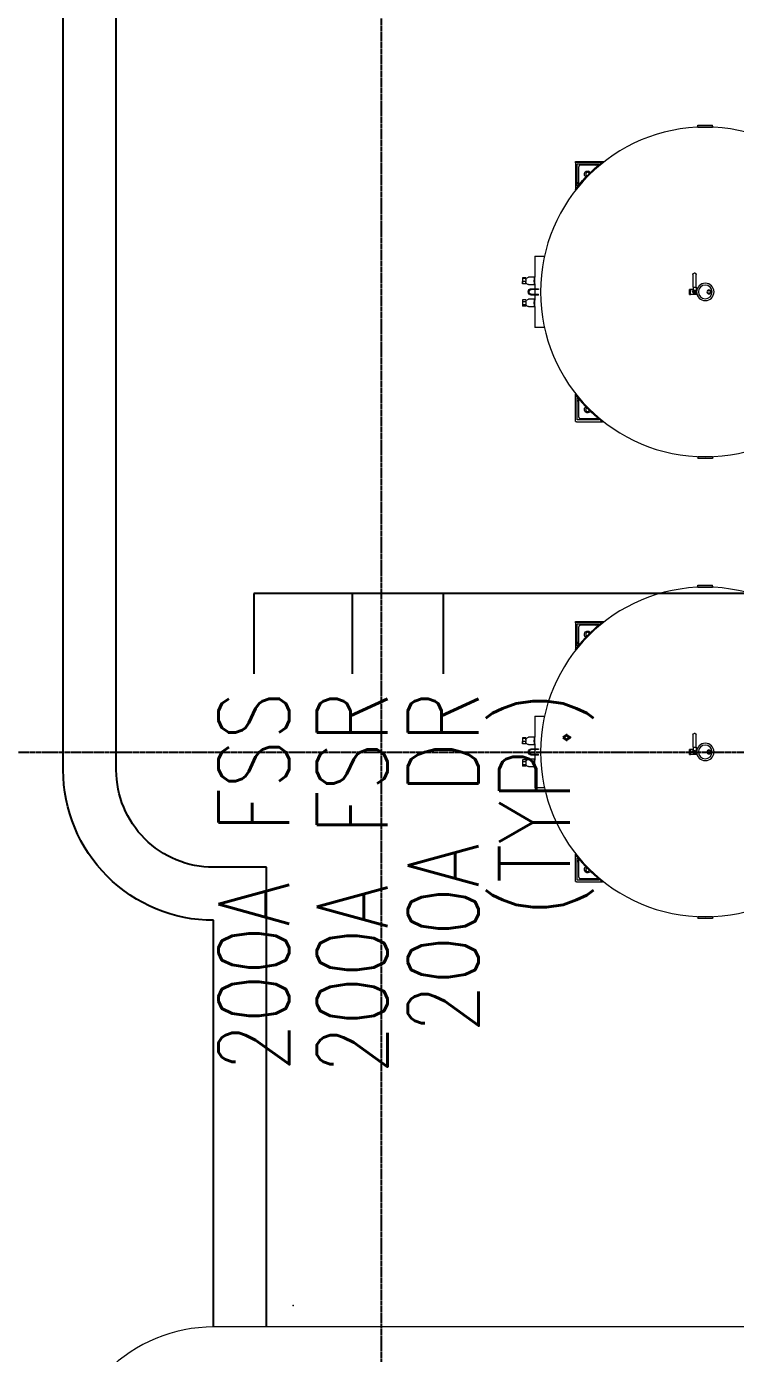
# Model space of a CAD drawing. Extents: x -18238 to -8686, y -1229 to 9502.
# Drawn here: x -17479 to -17078, y 1482 to 2233 of the extents above; entities that cross this region are included whole.
import ezdxf
from ezdxf.enums import TextEntityAlignment as Align

# ---------------------------------------------------------------- set-up
doc = ezdxf.new("R2010")
doc.units = 0
doc.linetypes.add('X-CUB3-LR20$0$COL-CEN-LIN', pattern=[3.25, 2.5, -0.25, 0.25, -0.25])
for name, color, linetype in [('188K-SM-03-C3-LR1-MECH-EQ-Y2257103$0$AC-EQ', 1, 'Continuous'), ('188K-SM-07-C3-LR1-MECH-PIPE-Y2257103$0$P-TXT', 53, 'Continuous'), ('X-CUB3-LR20$0$2_屋突二層平面圖_2_A-TEXT-修改說明.V1', 8, 'Continuous'), ('X-CUB3-LR20$0$2_屋突二層平面圖_2_A-WALL-EX.Newcub', 8, 'Continuous'), ('X-CUB3-LR20$0$ASP_8', 8, 'Continuous'), ('X-CUB3-LR20$0$CCL', 8, 'X-CUB3-LR20$0$COL-CEN-LIN')]:
    doc.layers.add(name, color=color, linetype=linetype)
doc.styles.add('188K-SM-07-C3-LR1-MECH-PIPE-Y2257103$0$Standard', font='txt.shx', dxfattribs={"bigfont": 'chineset.shx'})
doc.dimstyles.new('188K-SM-07-C3-LR1-MECH-PIPE-Y2257103$0$H-DIM', dxfattribs={"dimtxt": 1, "dimasz": 1, "dimexe": 0.5, "dimexo": 0.5, "dimgap": 0.5, "dimtad": 1, "dimdec": 0, "dimdsep": 46, "dimtxsty": '188K-SM-07-C3-LR1-MECH-PIPE-Y2257103$0$Standard', "dimblk1": '188K-SM-07-C3-LR1-MECH-PIPE-Y2257103$0$_OBLIQUE', "dimblk2": '188K-SM-07-C3-LR1-MECH-PIPE-Y2257103$0$_OBLIQUE', "dimsah": 1, "dimcen": 0.09, "dimdle": 0.5, "dimadec": 0, "dimazin": 0, "dimtfac": 1, "dimtdec": 0, "dimtmove": 2, "dimatfit": 0, "dimldrblk": '188K-SM-07-C3-LR1-MECH-PIPE-Y2257103$0$_OBLIQUE', "dimfxl": 1, "dimtolj": 1, "dimtzin": 0, "dimarcsym": 0})

# ---------------------------------------------------------------- blocks, each defined once
blk = doc.blocks.new('X-CUB3-LR20$0$CUB3-LR10')
at = {"layer": 'X-CUB3-LR20$0$CCL'}
for p, q in [((-4440, 0), (-4440, 9982.459)), ((720, 2542.459), (-5160, 2542.459))]:
    blk.add_line(p, q, dxfattribs=at)
blk = doc.blocks.new('X-CUB3-LR20')
at = {"layer": 'X-CUB3-LR20$0$2_屋突二層平面圖_2_A-TEXT-修改說明.V1', "color": 10, "lineweight": 0, "ltscale": 10}
blk.add_point((-17328.03, 1509.6), dxfattribs=at)
at = {"layer": 'X-CUB3-LR20$0$2_屋突二層平面圖_2_A-WALL-EX.Newcub', "color": 6, "lineweight": 0, "ltscale": 10, "flags": 128}
blk.add_lwpolyline([(-16153.15, 1497.46), (-17373.15, 1497.46)], dxfattribs=at)
at = {"layer": 'X-CUB3-LR20$0$2_屋突二層平面圖_2_A-WALL-EX.Newcub', "color": 6, "lineweight": 0, "ltscale": 10}
blk.add_arc((-17373.15, 1412.46), 85, 90, 180.00075, dxfattribs=at)
at = {"layer": 'X-CUB3-LR20$0$ASP_8'}
for points in [[(-17373.15, 1497.46), (-17373.15, 1727.46, -0.414214), (-17458.15, 1812.46), (-17458.15, 6702.46, -0.414214), (-17373.15, 6787.46), (-17373.15, 7043.96, -0.414214), (-17458.15, 7128.96), (-17458.15, 8577.46, -0.414214), (-17258.15, 8777.46), (-12943.15, 8777.46, -0.414214), (-12743.15, 8577.46), (-12743.15, 767.46), (-14941.65, 767.46)], [(-17343.15, 1497.46), (-17343.15, 1757.46), (-17373.15, 1757.46), (-17373.15, 1757.46, -0.414214), (-17428.15, 1812.46), (-17428.15, 6702.46, -0.414214), (-17373.15, 6757.46), (-17343.15, 6757.46), (-17343.15, 7073.96), (-17373.15, 7073.96, -0.414214), (-17428.15, 7128.96), (-17428.15, 8577.46, -0.414214), (-17258.15, 8747.46), (-12943.15, 8747.46, -0.414214), (-12773.15, 8577.46), (-12773.15, 8577.46), (-12773.15, 797.46), (-14941.65, 797.46)]]:
    blk.add_lwpolyline(points, format="xyb", dxfattribs=at)
at = {"layer": 'X-CUB3-LR20$0$CCL'}
blk.add_blockref('X-CUB3-LR20$0$CUB3-LR10', (-12838.15, -720), dxfattribs=at)
blk = doc.blocks.new('188K-SM-07-C3-LR1-MECH-PIPE-Y2257103$0$_OBLIQUE')
at = {"color": 0, "linetype": 'ByBlock'}
blk.add_line((-0.5, -0.5), (0.5, 0.5), dxfattribs=at)
blk = doc.blocks.new('188K-SM-03-C3-LR1-MECH-EQ-Y2257103$0$sf1')
at = {"linetype": 'Continuous', "lineweight": 15}
for p, q in [((1838.9, 270.2), (1838.9, 280.6)), ((1921.8, 280.6), (1838.9, 280.6)), ((1921.8, 270.2), (1838.9, 270.2)), ((1921.8, 270.2), (1921.8, 280.6)), ((2615, 75.7), (2450.4, 75.7)), ((2615, 67.2), (2615, 75.7)), ((2609.8, 72.4), (2461.7, 72.4)), ((2462.8, 66), (2466, 70)), ((2480.3, 62), (2480.3, 62)), ((2492.1, 62), (2480.3, 62)), ((2488.1, 54.2), (2501.2, 54.2)), ((2536.7, 9.3), (2546.4, 14.8)), ((2536.7, 7.4), (2536.7, 9.3)), ((2546.4, 14.8), (2556, 9.3)), ((2556, 9.3), (2556, -1.8)), ((2615, 67.2), (2615, -80.9)), ((2556, -1.8), (2549.6, -5.5)), ((2596.9, -41.5), (2596.9, -54.6)), ((2604.6, -62.3), (2604.6, -50.5)), ((2604.6, -62.3), (2604.6, -62.3)), ((2612.7, -76.6), (2608.6, -79.9)), ((2615, -80.9), (2615, -87.9)), ((2844, -460.3), (2790.7, -460.3)), ((2844, -460.3), (2844, -579.4)), ((1931.3, -635.2), (1931.3, -563.5)), ((1937.8, -557), (1943.6, -557)), ((1950, -563.5), (1950, -635.2)), ((2844, -579.4), (2847.8, -579.4)), ((2844, -595), (2844, -579.5)), ((2844, -605.3), (2844, -595)), ((2847.8, -579.4), (2847.8, -595)), ((2847.8, -605.3), (2847.8, -595)), ((2895.5, -589.8), (2894.9, -589.8)), ((2895.5, -583.1), (2913.9, -583.1)), ((2895.5, -583.1), (2895.5, -586.6)), ((2895.5, -586.6), (2895.5, -603.6)), ((2895.5, -586.6), (2913.9, -586.6)), ((2913.9, -583.1), (2913.9, -586.6)), ((2913.9, -586.6), (2913.9, -603.6)), ((2915.2, -589.8), (2913.9, -589.8)), ((2915.2, -589.8), (2915.2, -610.5)), ((1932.6, -647.1), (1927.2, -647.1)), ((1927.2, -647.3), (1927.2, -647.1)), ((1932.6, -635.2), (1931.3, -635.2)), ((1931.4, -665.2), (1932.6, -668.9)), ((1948.8, -635.2), (1932.6, -635.2)), ((1932.6, -635.2), (1932.6, -639.4)), ((1932.6, -639.4), (1932.6, -649.7)), ((1932.6, -649.7), (1932.6, -652)), ((1932.6, -652), (1932.6, -661.8)), ((1932.6, -662.9), (1932.6, -669)), ((1937.7, -670.9), (1932.6, -669)), ((1934.6, -675.3), (1932.6, -669)), ((1934.6, -675.3), (1934.9, -676)), ((1934.6, -675.3), (1937.4, -675.3)), ((1937.4, -671.5), (1937.4, -675.3)), ((1937.4, -676), (1937.4, -675.3)), ((1938.3, -671.6), (1938.3, -675.3)), ((1943.1, -675.3), (1938.3, -675.3)), ((1943.1, -675.3), (1943.1, -671.6)), ((1948.8, -669), (1943.6, -670.9)), ((1950, -635.2), (1948.8, -635.2)), ((1948.8, -635.2), (1948.8, -639.4)), ((1948.8, -639.4), (1948.8, -649.7)), ((1963.3, -647.1), (1948.8, -647.1)), ((1948.8, -649.7), (1948.8, -652)), ((1948.8, -652), (1948.8, -661.8)), ((1954.4, -656.5), (1948.8, -654.7)), ((1948.8, -662.9), (1948.8, -669)), ((1949.8, -659.1), (1954.4, -659.1)), ((1954.4, -659.1), (1954.4, -656.5)), ((1963.3, -677.5), (1963.3, -647.1)), ((1963.3, -648.5), (1968.5, -648.5)), ((1968.5, -650.2), (1963.3, -650.2)), ((1963.3, -660.6), (1968.5, -660.6)), ((1968.5, -664), (1963.3, -664)), ((1963.3, -674.4), (1968.5, -674.4)), ((1968.5, -650.2), (1968.5, -648.5)), ((1968.5, -664), (1968.5, -660.6)), ((1968.5, -676.1), (1968.5, -674.4)), ((1968.9, -648.8), (1968.8, -648.5)), ((1968.9, -675.8), (1968.9, -648.8)), ((2864.7, -644.2), (2823.2, -644.2)), ((2823.2, -644.2), (2823.2, -646.8)), ((2823.2, -646.8), (2823.2, -649.3)), ((2823.2, -649.3), (2864.7, -649.3)), ((2864.7, -675.3), (2823.2, -675.3)), ((2823.2, -677.8), (2823.2, -675.3)), ((2844, -616), (2844, -605.3)), ((2844, -616), (2844, -644.2)), ((2847.8, -620.9), (2844, -620.9)), ((2844, -649.3), (2844, -675.3)), ((2847.8, -605.3), (2847.8, -620.9)), ((2894.9, -610.5), (2895.5, -610.5)), ((2895.5, -603.6), (2913.9, -603.6)), ((2895.5, -617.1), (2895.5, -603.6)), ((2895.5, -617.1), (2913.9, -617.1)), ((2913.9, -617.1), (2913.9, -603.6)), ((2913.9, -610.5), (2915.2, -610.5)), ((1927.2, -677.5), (1927.2, -677.3)), ((1927.2, -677.5), (1963.3, -677.5)), ((1934.9, -676), (1937.4, -676)), ((1968.5, -676.1), (1963.3, -676.1)), ((1968.8, -676.1), (1968.9, -675.8)), ((2823.2, -680.4), (2823.2, -677.8)), ((2823.2, -680.4), (2864.7, -680.4)), ((2844, -680.4), (2844, -708.6)), ((2844, -703.7), (2847.8, -703.7)), ((2844, -719.3), (2844, -708.6)), ((2844, -729.7), (2844, -719.3)), ((2844, -745.1), (2844, -729.7)), ((2847.8, -745.2), (2844, -745.2)), ((2844, -745.2), (2844, -864.4)), ((2847.8, -703.7), (2847.8, -719.3)), ((2847.8, -729.7), (2847.8, -719.3)), ((2847.8, -729.7), (2847.8, -745.2)), ((2895.5, -714.1), (2894.9, -714.1)), ((2894.9, -734.8), (2895.5, -734.8)), ((2895.5, -706.7), (2913.9, -706.7)), ((2895.5, -706.7), (2895.5, -717.9)), ((2895.5, -717.9), (2895.5, -735.6)), ((2895.5, -717.9), (2913.9, -717.9)), ((2895.5, -735.6), (2913.9, -735.6)), ((2895.5, -735.6), (2895.5, -742.2)), ((2895.5, -742.2), (2913.9, -742.2)), ((2913.9, -706.7), (2913.9, -717.9)), ((2915.2, -714.1), (2913.9, -714.1)), ((2913.9, -717.9), (2913.9, -735.6)), ((2913.9, -734.8), (2915.2, -734.8)), ((2913.9, -735.6), (2913.9, -742.2)), ((2915.2, -714.1), (2915.2, -734.8)), ((2790.7, -864.4), (2844, -864.4)), ((2596.9, -1270), (2596.9, -1283.1)), ((2604.6, -1262.3), (2604.6, -1262.3)), ((2604.6, -1274.1), (2604.6, -1262.3)), ((2608.6, -1244.7), (2612.7, -1248)), ((2615, -1236.7), (2615, -1243.7)), ((2615, -1391.8), (2615, -1243.7)), ((2540.8, -1337.9), (2537.1, -1331.6)), ((2551.9, -1337.9), (2540.8, -1337.9)), ((2550, -1318.7), (2551.9, -1318.7)), ((2551.9, -1318.7), (2557.5, -1328.3)), ((2557.5, -1328.3), (2551.9, -1337.9)), ((2458.3, -1395.7), (2456.4, -1395.7)), ((2609.8, -1397), (2461.7, -1397)), ((2466, -1394.6), (2462.8, -1390.6)), ((2480.3, -1386.6), (2492.1, -1386.6)), ((2480.3, -1386.6), (2480.3, -1386.6)), ((2501.2, -1378.8), (2488.1, -1378.8)), ((2615, -1395.7), (2613.2, -1395.7)), ((2615, -1395.7), (2615, -1391.8)), ((1838.9, -1594.8), (1838.9, -1605.2)), ((1838.9, -1594.8), (1921.8, -1594.8)), ((1838.9, -1605.2), (1921.8, -1605.2)), ((1921.8, -1594.8), (1921.8, -1605.2))]:
    blk.add_line(p, q, dxfattribs=at)
for centre, radius in [((1880.3, -662.3), 932.5), ((1880.3, -662.3), 49.2), ((1880.3, -662.3), 38.9), ((1859.6, -662.3), 11.3), ((1859.6, -662.3), 8.7), ((1940.7, -662.3), 6.96), ((1940.7, -662.3), 4.86), ((1940.7, -662.3), 4.21)]:
    blk.add_circle(centre, radius, dxfattribs=at)
for centre, radius, start, end in [((2461.7, 67.2), 5.18, 90, 144.73478), ((1880.3, -662.3), 937.7, 39.28455, 50.71545), ((2488.1, 62), 7.77, 180, 270), ((1880.3, -662.3), 948.1, 49.0927, 49.81515), ((2546.4, 3.7), 18.1, 301.157, 148.843), ((2609.8, 67.2), 5.18, 0, 90), ((1880.3, -662.3), 948.1, 40.18485, 40.9073), ((2604.6, -54.6), 7.77, 180, 270), ((2609.8, -80.9), 5.18, 305.26522, 0), ((1937.8, -563.5), 6.48, 90, 180), ((1943.6, -563.5), 6.48, 0, 90), ((2880.2, -595), 15.5, 21.88189, 89.98779), ((1940.7, -662.3), 9.71, 146.44269, 197.63619), ((1940.7, -662.3), 8.25, 177.98805, 182.01195), ((1940.7, -662.3), 8.25, 117.98805, 122.01195), ((1940.7, -662.3), 8.25, 237.98805, 242.01195), ((1940.7, -662.3), 9.71, 250.52878, 255.52249), ((1937.5, -671.6), 0.777, 0, 70), ((1940.7, -662.3), 9.71, 284.47751, 310.77645), ((1943.9, -671.6), 0.777, 110, 180), ((1940.7, -662.3), 8.25, 57.98805, 62.01195), ((1940.7, -662.3), 8.25, 297.98805, 302.01195), ((1940.7, -662.3), 9.71, 326.44269, 19.47122), ((1940.7, -662.3), 8.25, 357.98805, 2.01195), ((2864.7, -662.3), 18.1, 270, 90), ((2864.7, -662.3), 13, 270, 90), ((2880.2, -605.3), 15.5, 270.21882, 338.53939), ((2880.2, -719.3), 15.5, 21.88189, 89.98779), ((2880.2, -729.7), 15.5, 270.21882, 338.53939), ((1880.3, -662.3), 937.7, 309.28455, 320.71545), ((2604.6, -1270), 7.77, 90, 180), ((1880.3, -662.3), 948.1, 319.0927, 319.81515), ((2609.8, -1243.7), 5.18, 0, 54.73478), ((2546.4, -1328.3), 18.1, 211.157, 58.843), ((2461.7, -1391.8), 5.18, 215.26522, 270), ((2488.1, -1386.6), 7.77, 90, 180), ((1880.3, -662.3), 948.1, 310.18485, 310.9073), ((2609.8, -1391.8), 5.18, 270, 0)]:
    blk.add_arc(centre, radius, start, end, dxfattribs=at)
for points, knots in [([(2466, 70), (2466, 70), (2466.1, 70), (2466.4, 69.7), (2467, 69.2), (2467.8, 68.6), (2468.7, 67.9), (2469.8, 67), (2471, 66), (2472.4, 64.8), (2473.5, 64), (2474.1, 63.5)], [0, 0, 0, 0, 0.105864, 0.214799, 0.320663, 0.429598, 0.535461, 0.644395, 0.750257, 0.859189, 1, 1, 1, 1]), ([(2604.6, 62), (2595.5, 62), (2572.4, 62), (2535, 62), (2506.4, 62), (2492.1, 62)], [0, 0, 0, 0, 0.24693, 0.623415, 1, 1, 1, 1]), ([(2501.2, 54.2), (2513, 54.2), (2536.7, 54.2), (2565.1, 54.2), (2581.6, 54.2), (2586.5, 54.2)], [0, 0, 0, 0, 0.413351, 0.826782, 1, 1, 1, 1]), ([(2586.5, 54.2), (2587, 54.2), (2588, 54.2), (2589.8, 53.8), (2591.6, 53), (2593.2, 51.8), (2594.5, 50.6), (2595.7, 48.8), (2596.7, 46.4), (2596.8, 44.8), (2596.9, 43.9)], [0, 0, 0, 0, 0.101374, 0.202623, 0.365656, 0.448035, 0.530379, 0.673894, 0.820833, 1, 1, 1, 1]), ([(2596.9, 43.9), (2596.9, 39), (2596.9, 22.5), (2596.9, -5.9), (2596.9, -29.6), (2596.9, -41.5)], [0, 0, 0, 0, 0.173218, 0.586572, 1, 1, 1, 1]), ([(2604.6, -50.5), (2604.6, -36.3), (2604.6, -7.7), (2604.6, 29.7), (2604.6, 52.8), (2604.6, 62)], [0, 0, 0, 0, 0.3764811, 0.7530698, 1, 1, 1, 1]), ([(2606.1, -68.6), (2606.5, -69), (2607.2, -69.9), (2608.3, -71.2), (2609.3, -72.5), (2610.2, -73.6), (2611, -74.6), (2611.7, -75.4), (2612.2, -76), (2612.6, -76.5), (2612.6, -76.6), (2612.7, -76.6)], [0, 0, 0, 0, 0.107398, 0.214796, 0.322195, 0.429593, 0.536988, 0.644383, 0.75178, 0.859177, 1, 1, 1, 1]), ([(2847.8, -579.4), (2847.9, -579.4), (2848, -579.4), (2848.9, -579.4), (2850.3, -579.4), (2852.6, -579.4), (2854.1, -579.4), (2855.1, -579.4), (2855.1, -579.4)], [0, 0, 0, 0, 0.1305012, 0.2640728, 0.4475077, 0.6311236, 0.9981222, 1, 1, 1, 1]), ([(2855.1, -579.4), (2856.4, -579.4), (2859.5, -579.4), (2863.2, -579.4), (2866.7, -579.4), (2870, -579.4), (2873.2, -579.4), (2875.9, -579.4), (2877.9, -579.4), (2879.3, -579.4), (2880.1, -579.4), (2880.2, -579.4), (2880.2, -579.4)], [0, 0, 0, 0, 0.060624, 0.138466, 0.216479, 0.294451, 0.411738, 0.529236, 0.646948, 0.76478, 0.882555, 1, 1, 1, 1]), ([(2895.5, -592.8), (2895.5, -592.6), (2895.4, -591.9), (2895.2, -591), (2895, -590.1), (2894.8, -589.5), (2894.6, -589.1), (2894.6, -589.2), (2894.6, -589.2)], [0, 0, 0, 0, 0.0980174, 0.2912671, 0.4845305, 0.687968, 0.8913283, 1, 1, 1, 1]), ([(1932.4, -662), (1932.8, -661.4), (1933.5, -660.1), (1934.8, -657.8), (1935.8, -656.3), (1936.3, -655.3)], [0, 0, 0, 0, 0.282667, 0.571747, 1, 1, 1, 1]), ([(1936.3, -669.3), (1936, -668.7), (1935.2, -667.4), (1933.9, -665.1), (1933, -663.5), (1932.4, -662.6)], [0, 0, 0, 0, 0.2826665, 0.5717474, 1, 1, 1, 1]), ([(1936.8, -655), (1937.1, -655), (1938, -655), (1939.7, -655), (1942.1, -655), (1943.7, -655), (1944.6, -655)], [0, 0, 0, 0, 0.099849, 0.371296, 0.649386, 1, 1, 1, 1]), ([(1944.6, -669.6), (1943.7, -669.6), (1942.1, -669.6), (1939.7, -669.6), (1938, -669.6), (1937.1, -669.6), (1936.8, -669.6)], [0, 0, 0, 0, 0.350612, 0.621727, 0.900151, 1, 1, 1, 1]), ([(1945.1, -655.3), (1945.4, -655.9), (1946.1, -657.2), (1947.5, -659.5), (1948.4, -661.1), (1948.9, -662)], [0, 0, 0, 0, 0.282667, 0.571747, 1, 1, 1, 1]), ([(1948.9, -662.6), (1948.6, -663.2), (1947.8, -664.5), (1946.5, -666.8), (1945.6, -668.3), (1945.1, -669.3)], [0, 0, 0, 0, 0.2826665, 0.5717474, 1, 1, 1, 1]), ([(1968.5, -648.5), (1968.7, -648.5), (1968.9, -648.5), (1968.8, -648.5), (1968.8, -648.5)], [0, 0, 0, 0, 0.986676, 1, 1, 1, 1]), ([(1968.5, -660.6), (1968.7, -658.9), (1969, -655.4), (1968.7, -651.9), (1968.5, -650.2)], [0, 0, 0, 0, 0.496992, 1, 1, 1, 1]), ([(1968.5, -674.4), (1968.7, -672.7), (1969, -669.2), (1968.7, -665.7), (1968.5, -664)], [0, 0, 0, 0, 0.4969923, 1, 1, 1, 1]), ([(2855.1, -620.9), (2855.1, -620.9), (2854.1, -620.9), (2852.6, -620.9), (2850.3, -620.9), (2849, -620.9), (2848, -620.9), (2847.9, -620.9), (2847.8, -620.9)], [0, 0, 0, 0, 0.001878, 0.368866, 0.552488, 0.73593, 0.866808, 1, 1, 1, 1]), ([(2880.2, -620.9), (2880.2, -620.9), (2880.1, -620.9), (2879.3, -620.9), (2877.9, -620.9), (2876.1, -620.9), (2873.9, -620.9), (2871.6, -620.9), (2868.7, -620.9), (2865.1, -620.9), (2861.4, -620.9), (2858, -620.9), (2856.1, -620.9), (2855.1, -620.9)], [0, 0, 0, 0, 0.1057601, 0.2234684, 0.3411549, 0.4587423, 0.5492596, 0.6400607, 0.7307766, 0.8212193, 0.9114352, 0.9557284, 1, 1, 1, 1]), ([(2894.7, -611), (2894.7, -611), (2894.7, -610.8), (2894.9, -610.3), (2895.2, -609.5), (2895.4, -608.6), (2895.5, -607.8), (2895.5, -607.5)], [0, 0, 0, 0, 0.141014, 0.367346, 0.593733, 0.833717, 1, 1, 1, 1]), ([(1968.8, -676.1), (1968.8, -676.1), (1969, -676.1), (1968.7, -676.1), (1968.5, -676.1)], [0, 0, 0, 0, 0.001537, 1, 1, 1, 1]), ([(2847.8, -703.7), (2847.9, -703.7), (2848, -703.7), (2848.9, -703.7), (2850.3, -703.7), (2852.6, -703.7), (2854.1, -703.7), (2855.1, -703.7), (2855.1, -703.7)], [0, 0, 0, 0, 0.1305012, 0.2640728, 0.4475077, 0.6311236, 0.9981222, 1, 1, 1, 1]), ([(2855.1, -745.2), (2855.1, -745.2), (2854.1, -745.2), (2852.6, -745.2), (2850.3, -745.2), (2849, -745.2), (2848, -745.2), (2847.9, -745.2), (2847.8, -745.2)], [0, 0, 0, 0, 0.001878, 0.368866, 0.552488, 0.73593, 0.866808, 1, 1, 1, 1]), ([(2855.1, -703.7), (2856.4, -703.7), (2859.5, -703.7), (2863.2, -703.7), (2866.7, -703.7), (2870, -703.7), (2873.2, -703.7), (2875.9, -703.7), (2877.9, -703.7), (2879.3, -703.7), (2880.1, -703.7), (2880.2, -703.7), (2880.2, -703.7)], [0, 0, 0, 0, 0.060624, 0.138466, 0.216479, 0.294451, 0.411738, 0.529236, 0.646948, 0.76478, 0.882555, 1, 1, 1, 1]), ([(2880.2, -745.2), (2880.2, -745.2), (2880.1, -745.2), (2879.3, -745.2), (2877.9, -745.2), (2876.1, -745.2), (2873.9, -745.2), (2871.6, -745.2), (2868.7, -745.2), (2865.1, -745.2), (2861.4, -745.2), (2858, -745.2), (2856.1, -745.2), (2855.1, -745.2)], [0, 0, 0, 0, 0.1057601, 0.2234684, 0.3411549, 0.4587423, 0.5492596, 0.6400607, 0.7307766, 0.8212193, 0.9114352, 0.9557284, 1, 1, 1, 1]), ([(2895.5, -717.1), (2895.5, -716.9), (2895.4, -716.2), (2895.2, -715.3), (2895, -714.4), (2894.8, -713.8), (2894.6, -713.5), (2894.6, -713.5), (2894.6, -713.5)], [0, 0, 0, 0, 0.098017, 0.291267, 0.48453, 0.687968, 0.891328, 1, 1, 1, 1]), ([(2894.7, -735.3), (2894.7, -735.3), (2894.7, -735.2), (2894.9, -734.7), (2895.2, -733.9), (2895.4, -732.9), (2895.5, -732.1), (2895.5, -731.8)], [0, 0, 0, 0, 0.141014, 0.367346, 0.593733, 0.833717, 1, 1, 1, 1]), ([(2604.6, -1386.6), (2604.6, -1371.8), (2604.6, -1342.2), (2604.6, -1304.6), (2604.6, -1281.7), (2604.6, -1274.1)], [0, 0, 0, 0, 0.398793, 0.797688, 1, 1, 1, 1]), ([(2612.7, -1248), (2612.6, -1248), (2612.6, -1248), (2612.3, -1248.4), (2611.9, -1249), (2611.3, -1249.7), (2610.5, -1250.7), (2609.6, -1251.7), (2608.6, -1253), (2607.5, -1254.4), (2606.6, -1255.4), (2606.1, -1256)], [0, 0, 0, 0, 0.1058644, 0.2147988, 0.3206632, 0.4295977, 0.5354615, 0.6443954, 0.750257, 0.8591885, 1, 1, 1, 1]), ([(2596.9, -1283.1), (2596.9, -1289), (2596.9, -1306.3), (2596.9, -1334.8), (2596.9, -1357.2), (2596.9, -1368.5)], [0, 0, 0, 0, 0.203854, 0.601895, 1, 1, 1, 1]), ([(2474.1, -1388.1), (2473.6, -1388.5), (2472.7, -1389.2), (2471.4, -1390.3), (2470.2, -1391.3), (2469, -1392.2), (2468, -1393), (2467.2, -1393.7), (2466.6, -1394.2), (2466.1, -1394.5), (2466.1, -1394.6), (2466, -1394.6)], [0, 0, 0, 0, 0.107398, 0.214796, 0.322195, 0.429593, 0.536988, 0.644383, 0.75178, 0.859177, 1, 1, 1, 1]), ([(2492.1, -1386.6), (2506.4, -1386.6), (2534.9, -1386.6), (2572.4, -1386.6), (2595.5, -1386.6), (2604.6, -1386.6)], [0, 0, 0, 0, 0.376481, 0.75307, 1, 1, 1, 1]), ([(2586.5, -1378.8), (2581.6, -1378.8), (2565.1, -1378.8), (2536.7, -1378.8), (2513, -1378.8), (2501.2, -1378.8)], [0, 0, 0, 0, 0.173218, 0.586572, 1, 1, 1, 1]), ([(2596.9, -1368.5), (2596.8, -1369), (2596.8, -1370), (2596.4, -1371.8), (2595.6, -1373.6), (2594.5, -1375.1), (2593.2, -1376.5), (2591.4, -1377.7), (2589, -1378.7), (2587.4, -1378.8), (2586.5, -1378.8)], [0, 0, 0, 0, 0.101374, 0.202623, 0.365656, 0.448035, 0.530379, 0.673894, 0.820833, 1, 1, 1, 1])]:
    blk.add_open_spline(points, degree=3, knots=knots, dxfattribs=at)
blk = doc.blocks.new('188K-SM-03-C3-LR1-MECH-EQ-Y2257103')
at = {"layer": '188K-SM-03-C3-LR1-MECH-EQ-Y2257103$0$AC-EQ', "xscale": -0.1, "yscale": 0.1, "zscale": 0.1}
for p in [(-16906.86, 2149.15), (-16906.86, 1888.92)]:
    blk.add_blockref('188K-SM-03-C3-LR1-MECH-EQ-Y2257103$0$sf1', p, dxfattribs=at)
blk = doc.blocks.new('188K-SM-07-C3-LR1-MECH-PIPE-Y2257103')
at = {"layer": '188K-SM-07-C3-LR1-MECH-PIPE-Y2257103$0$P-TXT', "style": '188K-SM-07-C3-LR1-MECH-PIPE-Y2257103$0$Standard', "width": 0.8}
for s, p in [('200A FSS', (-17350.24, 1856.93)), ('200A FSR', (-17294.77, 1856.93)), ('200A DR', (-17243.13, 1856.93)), ('(TYP.)', (-17191.49, 1856.93))]:
    blk.add_text(s, height=40, rotation=90, dxfattribs=at).set_placement(p, align=Align.MIDDLE_RIGHT)
at = {"layer": '188K-SM-07-C3-LR1-MECH-PIPE-Y2257103$0$P-TXT'}
for points in [[(-16968.42, 1912.28), (-17350.24, 1912.28), (-17350.24, 1866.93)], [(-16948.7, 1912.28), (-17294.77, 1912.28), (-17294.77, 1866.93)], [(-16918.31, 1912.28), (-17243.13, 1912.28), (-17243.13, 1866.93)]]:
    blk.add_leader(points, dimstyle='188K-SM-07-C3-LR1-MECH-PIPE-Y2257103$0$H-DIM', override={"dimscale": 50, "dimasz": 0.5, "dimldrblk": '188K-SM-07-C3-LR1-MECH-PIPE-Y2257103$0$_OBLIQUE'}, dxfattribs=at)

msp = doc.modelspace()

# ---------------------------------------------------------------- block references
for name in ['X-CUB3-LR20', '188K-SM-07-C3-LR1-MECH-PIPE-Y2257103', '188K-SM-03-C3-LR1-MECH-EQ-Y2257103']:
    msp.add_blockref(name, (0, 0))

doc.saveas('drawing.dxf')
